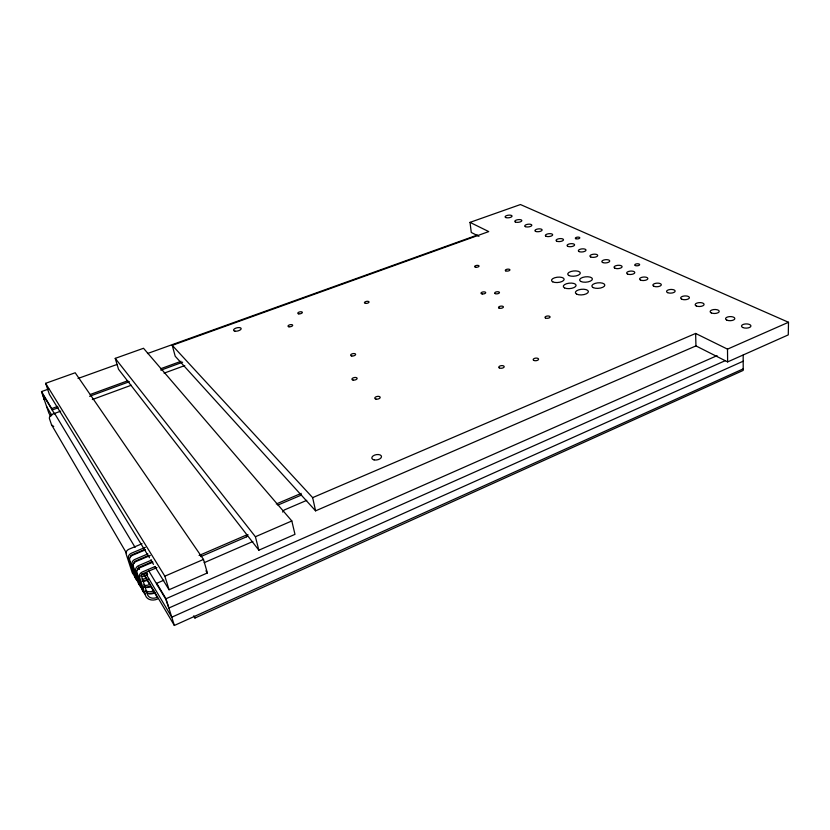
<?xml version="1.0" encoding="UTF-8"?>
<svg xmlns="http://www.w3.org/2000/svg" width="830" height="830" viewBox="0 0 830 830"><rect width="100%" height="100%" fill="white"/><g stroke="black" fill="none" stroke-linecap="round" stroke-linejoin="round"><path stroke-width="1.25" d="M470.019 222.367L520.452 204.543L788.5 322.279L788.272 334.895L727.63 361.901L695.945 345.903L315.587 510.844L175.213 356.246L172.235 345.342L488.746 231.591L470.019 222.367L471.274 232.462L478.962 236.353M200.725 556.629L246.583 536.803L247.963 534.613M282.656 512.058L284.151 510.035L306.737 500.355M144.544 575.034L174.352 625.457L743.213 368.873M193.618 615.891L194.957 618.028L743.213 370.398L743.172 355.136M743.192 361.206L171.758 617.198L146.723 575.045M725.41 360.604L168.895 608.017L165.689 599.063L148.809 570.947M172.235 345.342L312.651 497.637L695.633 333.452L727.505 349.139L788.5 322.279M163.832 580.212L156.714 583.314L165.99 598.752L717.068 355.645M258.856 550.186L294.972 534.354L291.818 520.96L143.517 348.278L115.235 358.373L118.514 369.257L258.856 550.186L255.412 536.74L115.235 358.373M154.857 566.568L169.061 589.757L207.376 572.959L203.495 559.43L75.198 372.763L45.64 383.315L49.364 394.312L149.452 557.739M156.922 567.606L142.646 573.758A2.096 1.639 -32.2 0 0 141.432 575.833L147.75 595.235A8.476 6.557 -32.9 0 0 156.123 597.766L157.627 597.175M145.707 590.67A8.404 6.526 -32.7 0 0 152.315 591.302L153.809 590.711M145.696 591.634A8.435 6.536 -32.7 0 0 153.581 593.44L155.075 592.848M143.632 585.057A8.331 6.495 -32.5 0 0 148.57 584.942L150.054 584.362M204.19 562.667L252.86 541.502M144.005 586.841A8.362 6.505 -32.5 0 0 149.815 587.049L151.299 586.468M148.695 578.915L146.402 579.9A10.375 8.134 -32.2 0 1 142.604 580.875M142.106 581.083A8.29 6.484 -32.3 0 0 146.111 580.761L147.595 580.18M255.412 536.74L291.818 520.96M45.64 383.315L164.848 576.186L203.495 559.43M141.432 574.111A3.081 2.417 -32.2 0 0 144.244 574.225L147.045 573.022L147.553 574.64L144.13 576.082A5.239 4.098 -32.2 0 1 140.478 575.937M141.868 579.112A8.259 6.474 -32.2 0 0 144.897 578.686L146.371 578.116M199.065 555.488L246.157 535.163L246.583 536.803M155.189 566.475L142.355 571.974A4.295 3.362 -32.2 0 0 139.482 576.912L145.426 595.307A10.655 8.238 -32.9 0 0 157.659 598.99M277.874 505.086L301.591 494.981M151.662 560.063L138.61 565.624A4.264 3.341 -32 0 0 135.757 570.521L141.691 588.823A10.562 8.207 -32.7 0 0 144.264 592.215M152.222 561.692L138.9 567.398A2.085 1.639 -32 0 0 137.697 569.453L137.759 569.722M152.938 562.138L139.855 567.73A4.275 3.351 -32.1 0 0 136.992 572.638L142.926 590.97A10.593 8.217 -32.7 0 0 145.509 594.363M148.446 555.519L135.217 561.153A2.065 1.629 -31.8 0 0 134.024 563.186M150.313 555.436L136.151 561.453A4.233 3.341 -31.8 0 0 133.308 566.319L139.232 584.559A10.499 8.176 -32.5 0 0 142.77 588.491M276.297 503.976L301.228 493.373M144.731 549.45L131.597 555.011A2.044 1.619 -31.5 0 0 130.414 557.034L130.476 557.293M145.395 549.844L132.51 555.291A4.202 3.32 -31.6 0 0 129.698 560.115L135.601 578.251A10.406 8.144 -32.3 0 0 137.303 580.938M147.885 553.901L134.927 559.389A4.223 3.33 -31.8 0 0 132.095 564.244L138.019 582.442A10.468 8.165 -32.5 0 0 139.72 585.14M145.333 547.343L131.306 553.257A4.192 3.32 -31.5 0 0 128.505 558.071L134.408 576.176A10.375 8.134 -32.2 0 0 136.95 579.537M142.054 543.723L128.93 549.232A4.16 3.31 -31.4 0 0 126.139 554.015L132.032 572.057A10.323 8.103 -32.1 0 0 133.723 574.734M60.683 411.172L51.802 414.461A4.171 3.59 -24.4 0 0 49.437 418.631L51.512 424.701L126.523 553.216M92.317 399.541L131.244 385.245M164.081 373.168L184.768 365.574M48.804 388.969L41.5 391.594L51.709 408.578L57.747 406.378M90.356 394.458L127.789 380.763M160.47 368.811L181.065 361.289M58.214 407.769L52.176 409.979L51.709 408.578M89.588 396.273L129.407 381.696M160.854 370.18L182.642 362.202M78.03 378.47L116.999 364.474M147.45 353.549L477.458 235.015M205.923 570.812L207.376 572.959M150.801 559.949L153.509 564.369M54.604 413.402L135.114 547.385M54.5 413.838L42.455 393.773L44.54 399.873L44.052 399.054M146.225 572.41L147.553 574.64M46.573 406.451L51.844 415.322M50.827 416.463L48.866 413.133L41.5 391.594M144.13 575.211L145.956 578.292M147.18 580.367L149.639 584.538M150.884 586.644L153.394 590.898M154.66 593.035L157.202 597.361M138.734 567.056L139.513 569.473M156.714 583.314L157.233 584.984M165.99 598.752L174.352 625.457M164.848 576.186L169.061 589.757M194.469 616.389L194.957 618.028M312.651 497.637L315.587 510.844M695.633 333.452L695.945 345.903M727.505 349.139L727.63 361.901M53.763 426.381A4.16 3.569 -24.7 0 1 53.286 426.236M52.83 426.029A4.16 3.569 -24.7 0 1 51.512 424.701M150.085 586.156A10.468 8.165 -32.5 0 1 143.777 587.059M153.841 592.516A10.562 8.207 -32.7 0 1 147.481 593.45M568.965 275.55A6.308 2.625 -5.4 0 0 579.786 274.18A6.308 2.625 -5.4 0 0 573.291 271.016A6.308 2.625 -5.4 0 0 568.965 275.55M580.917 281.495A6.412 2.698 -5.1 0 0 591.894 280.115A6.412 2.698 -5.1 0 0 585.223 276.857A6.412 2.698 -5.1 0 0 580.917 281.495M593.211 287.616A6.516 2.77 -4.7 0 0 604.354 286.215A6.516 2.77 -4.7 0 0 597.496 282.874A6.516 2.77 -4.7 0 0 593.211 287.616M576.663 294.142A6.536 2.812 -5.1 0 0 587.868 292.751A6.536 2.812 -5.1 0 0 581.083 289.328A6.536 2.812 -5.1 0 0 576.663 294.142M564.525 287.896A6.433 2.739 -5.4 0 0 575.564 286.516A6.433 2.739 -5.4 0 0 568.975 283.196A6.433 2.739 -5.4 0 0 564.525 287.896M552.728 281.827A6.339 2.666 -5.7 0 0 563.601 280.457A6.339 2.666 -5.7 0 0 557.189 277.22A6.339 2.666 -5.7 0 0 552.728 281.827M374.081 459.893A4.907 2.656 -10.7 0 0 381.499 456.728A4.907 2.656 -10.7 0 0 374.372 455.203A4.907 2.656 -10.7 0 0 374.081 459.893M234.994 331.149A3.901 1.639 -13 0 0 241.136 328.919A3.901 1.639 -13 0 0 235.938 328.099A3.901 1.639 -13 0 0 234.994 331.149M635.313 265.538A2.438 0.996 -4.1 0 0 639.484 265.019A2.438 0.996 -4.1 0 0 636.828 263.826A2.438 0.996 -4.1 0 0 635.313 265.538M575.761 238.698A2.262 0.882 -5.6 0 0 579.63 238.2A2.262 0.882 -5.6 0 0 577.307 237.162A2.262 0.882 -5.6 0 0 575.761 238.698M533.649 360.334A2.729 1.307 -5.8 0 0 538.328 359.774A2.729 1.307 -5.8 0 0 535.64 358.124A2.729 1.307 -5.8 0 0 533.649 360.334M298.738 313.865A2.345 0.986 -11.5 0 0 302.369 312.537A2.345 0.986 -11.5 0 0 299.122 312.07A2.345 0.986 -11.5 0 0 298.738 313.865M351.744 355.987A2.552 1.172 -10.6 0 0 355.634 354.483A2.552 1.172 -10.6 0 0 351.982 353.891A2.552 1.172 -10.6 0 0 351.744 355.987M545.455 317.983A2.563 1.152 -5.7 0 0 549.854 317.444A2.563 1.152 -5.7 0 0 547.302 316.023A2.563 1.152 -5.7 0 0 545.455 317.983M498.913 308.003A2.469 1.089 -6.9 0 0 503.167 307.484A2.469 1.089 -6.9 0 0 500.832 306.125A2.469 1.089 -6.9 0 0 498.913 308.003M505.688 270.85A2.324 0.955 -6.9 0 0 509.682 270.341A2.324 0.955 -6.9 0 0 507.472 269.169A2.324 0.955 -6.9 0 0 505.688 270.85M495.074 293.571A2.407 1.027 -7 0 0 499.214 293.063A2.407 1.027 -7 0 0 496.942 291.776A2.407 1.027 -7 0 0 495.074 293.571M482.24 293.955A2.397 1.027 -7.3 0 0 485.716 292.627A2.397 1.027 -7.3 0 0 482.054 292.191A2.397 1.027 -7.3 0 0 482.24 293.955M475.756 267.26A2.283 0.934 -7.6 0 0 479.066 266.025A2.283 0.934 -7.6 0 0 475.6 265.662A2.283 0.934 -7.6 0 0 475.756 267.26M365.48 303.375A2.345 0.996 -10 0 0 369.039 302.058A2.345 0.996 -10 0 0 365.657 301.612A2.345 0.996 -10 0 0 365.48 303.375M499.224 367.866A2.718 1.318 -6.7 0 0 503.914 367.317A2.718 1.318 -6.7 0 0 501.33 365.636A2.718 1.318 -6.7 0 0 499.224 367.866M288.964 326.792A2.397 1.027 -11.8 0 0 292.689 325.433A2.397 1.027 -11.8 0 0 289.39 324.924A2.397 1.027 -11.8 0 0 288.964 326.792M353.103 380.078A2.656 1.266 -10.7 0 0 357.139 378.48A2.656 1.266 -10.7 0 0 353.341 377.816A2.656 1.266 -10.7 0 0 353.103 380.078M376.032 399.126A2.749 1.359 -10.2 0 0 380.182 397.446A2.749 1.359 -10.2 0 0 376.198 396.719A2.749 1.359 -10.2 0 0 376.032 399.126M505.678 217.522A3.507 1.297 -7.1 0 0 511.685 216.734A3.507 1.297 -7.1 0 0 508.344 215.198A3.507 1.297 -7.1 0 0 505.678 217.522M515.389 222.025A3.548 1.328 -6.9 0 0 521.479 221.237A3.548 1.328 -6.9 0 0 518.055 219.66A3.548 1.328 -6.9 0 0 515.389 222.025M525.338 226.642A3.6 1.37 -6.6 0 0 531.511 225.843A3.6 1.37 -6.6 0 0 528.005 224.235A3.6 1.37 -6.6 0 0 525.338 226.642M535.547 231.383A3.642 1.401 -6.4 0 0 541.803 230.574A3.642 1.401 -6.4 0 0 538.203 228.924A3.642 1.401 -6.4 0 0 535.547 231.383M546.015 236.239A3.694 1.432 -6.2 0 0 552.355 235.419A3.694 1.432 -6.2 0 0 548.661 233.728A3.694 1.432 -6.2 0 0 546.015 236.239M556.754 241.219A3.745 1.463 -5.9 0 0 563.186 240.389A3.745 1.463 -5.9 0 0 559.399 238.656A3.745 1.463 -5.9 0 0 556.754 241.219M567.772 246.334A3.808 1.504 -5.7 0 0 574.298 245.493A3.808 1.504 -5.7 0 0 570.407 243.719A3.808 1.504 -5.7 0 0 567.772 246.334M579.091 251.583A3.86 1.546 -5.4 0 0 585.7 250.743A3.86 1.546 -5.4 0 0 581.706 248.907A3.86 1.546 -5.4 0 0 579.091 251.583M590.711 256.968A3.922 1.577 -5.1 0 0 597.413 256.117A3.922 1.577 -5.1 0 0 593.315 254.239A3.922 1.577 -5.1 0 0 590.711 256.968M602.642 262.508A3.974 1.619 -4.8 0 0 609.448 261.647A3.974 1.619 -4.8 0 0 605.236 259.717A3.974 1.619 -4.8 0 0 602.642 262.508M614.905 268.204A4.036 1.66 -4.5 0 0 621.815 267.333A4.036 1.66 -4.5 0 0 617.489 265.351A4.036 1.66 -4.5 0 0 614.905 268.204M627.522 274.045A4.109 1.712 -4.1 0 0 634.535 273.174A4.109 1.712 -4.1 0 0 630.074 271.13A4.109 1.712 -4.1 0 0 627.522 274.045M640.49 280.063A4.171 1.753 -3.8 0 0 647.608 279.181A4.171 1.753 -3.8 0 0 643.032 277.085A4.171 1.753 -3.8 0 0 640.49 280.063M653.833 286.257A4.243 1.795 -3.4 0 0 661.064 285.364A4.243 1.795 -3.4 0 0 656.354 283.206A4.243 1.795 -3.4 0 0 653.833 286.257M667.569 292.627A4.316 1.847 -3 0 0 674.915 291.724A4.316 1.847 -3 0 0 670.059 289.504A4.316 1.847 -3 0 0 667.569 292.627M681.721 299.194A4.399 1.899 -2.6 0 0 689.18 298.281A4.399 1.899 -2.6 0 0 684.179 295.988A4.399 1.899 -2.6 0 0 681.721 299.194M696.287 305.959A4.472 1.951 -2.2 0 0 703.871 305.035A4.472 1.951 -2.2 0 0 698.725 302.67A4.472 1.951 -2.2 0 0 696.287 305.959M711.31 312.92A4.555 2.002 -1.8 0 0 719.019 311.987A4.555 2.002 -1.8 0 0 713.707 309.559A4.555 2.002 -1.8 0 0 711.31 312.92M726.8 320.11A4.648 2.054 -1.3 0 0 734.633 319.166A4.648 2.054 -1.3 0 0 729.165 316.655A4.648 2.054 -1.3 0 0 726.8 320.11M742.777 327.518A4.731 2.117 -0.9 0 0 750.745 326.564A4.731 2.117 -0.9 0 0 745.101 323.98A4.731 2.117 -0.9 0 0 742.777 327.518"/></g></svg>
